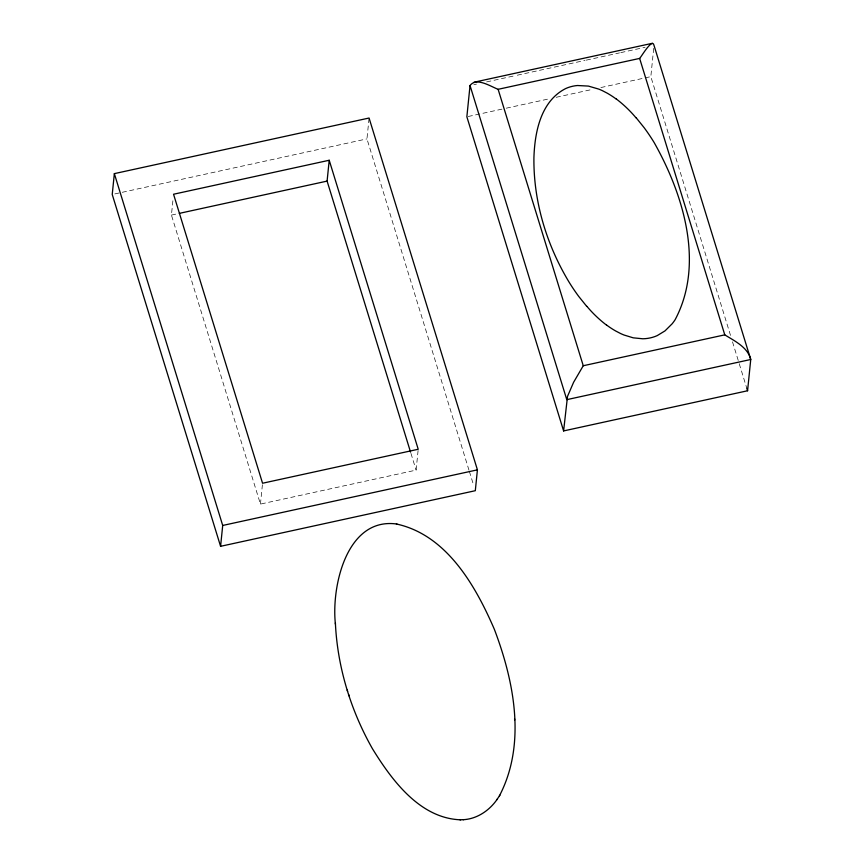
<?xml version="1.0" encoding="UTF-8"?>
<svg xmlns="http://www.w3.org/2000/svg" width="863" height="863" viewBox="0 0 863 863"><rect width="100%" height="100%" fill="white"/><g stroke="black" fill="none" stroke-linecap="round" stroke-linejoin="round"><path stroke-width="0.65" stroke-dasharray="4.32 3.24" d="M418.091 450.562L416.106 470.108L260.443 504.089L171.435 215.092L173.021 199.45M260.443 504.089L262.557 483.237M468.976 470.162L366.958 138.878L368.943 119.331M730.519 335.405L650.831 76.634L653.744 47.961M473.873 84.682L476.43 84.132M486.646 81.899L516.031 75.48M517.304 75.2L585.017 60.421M586.29 60.14L619.505 52.891M620.788 52.611L645.06 47.314M468.178 116.505L504.963 108.479M506.279 108.188L549.645 98.727M556.214 97.292L591.694 89.547M600.896 87.541L650.831 76.634M114.855 193.916L366.958 138.878M171.435 215.092L177.972 213.657M732.504 341.845L738.847 362.438M739.246 363.733L746.775 388.188M469.375 471.446L473.722 485.567M410.961 453.409L416.106 470.108"/><path stroke-width="1.29" d="M114.348 173.636L112.233 194.488L220.583 546.311L475.308 490.702L477.422 469.85L369.073 118.026L114.348 173.636L222.708 525.459L220.583 546.311M410.561 452.126L327.099 181.101L329.213 160.259L173.549 194.24L262.557 483.237L418.221 449.256L329.213 160.259M470.033 85.523L566.786 399.655L750.745 359.493L654.003 45.361C652.374 37.53 641.36 56.742 639.645 58.414L498.124 89.31C490.357 86.365 476.43 76.936 470.033 85.523L466.861 116.796L563.604 430.928L747.574 390.766L750.745 359.493C747.887 347.336 734.596 340.971 724.78 334.855L583.259 365.739L573.604 382.287L567.52 396.365L563.604 430.928M499.386 795.923C526.506 744.089 514.197 681.63 494.37 629.343C475.437 585.502 446.559 534.855 396.387 523.992M463.28 819.699C477.131 818.965 489.699 810.346 497.315 799.052M496.883 799.71L499.871 795.201M652.547 43.258L474.003 82.233M179.288 213.377L327.099 181.101M222.708 525.459L477.422 469.85M335.383 622.924C337.411 667.002 350.723 710.4 372.449 748.728C391.942 780.368 419.914 818.307 460.551 819.807M460.022 819.828L463.636 819.677M396.969 524.046C346.689 516.861 331.23 586.516 335.416 624.143M636.171 117.767L644.186 127.746A220.345 193.83 5.8 0 1 654.1 142.471C683.313 194.229 704.844 263.776 675.103 319.752A63.226 55.61 5.8 0 1 672.169 323.765L664.995 330.896L657.207 335.621A33.635 29.59 5.8 0 1 642.773 338.781L633.237 337.832L624.111 335.049A59.914 52.708 5.8 0 1 620.378 333.431L615.61 330.95A84.984 74.757 5.8 0 1 606.7 325.124M586.754 306.408L578.728 296.419A220.345 193.83 5.8 0 1 568.803 281.683C546.516 244.52 533.399 201.284 533.917 157.8C534.736 132.244 540.68 101.241 565.718 88.533A33.506 29.471 5.8 0 1 577.423 85.513L588.383 86.084L598.825 89.126A59.979 52.751 5.8 0 1 602.547 90.744L607.315 93.226A85.059 74.822 5.8 0 1 616.236 99.062M347.217 690.055L347.627 691.36M348.63 694.51L349.04 695.815M746.775 388.188L747.574 390.766M639.645 58.414L724.78 334.855M498.124 89.31L583.259 365.739M514.607 718.901L514.639 720.13M616.311 98.975A126.861 111.597 5.8 0 1 636.042 117.853M606.624 325.2A126.775 111.521 5.8 0 1 586.883 306.322"/></g></svg>
